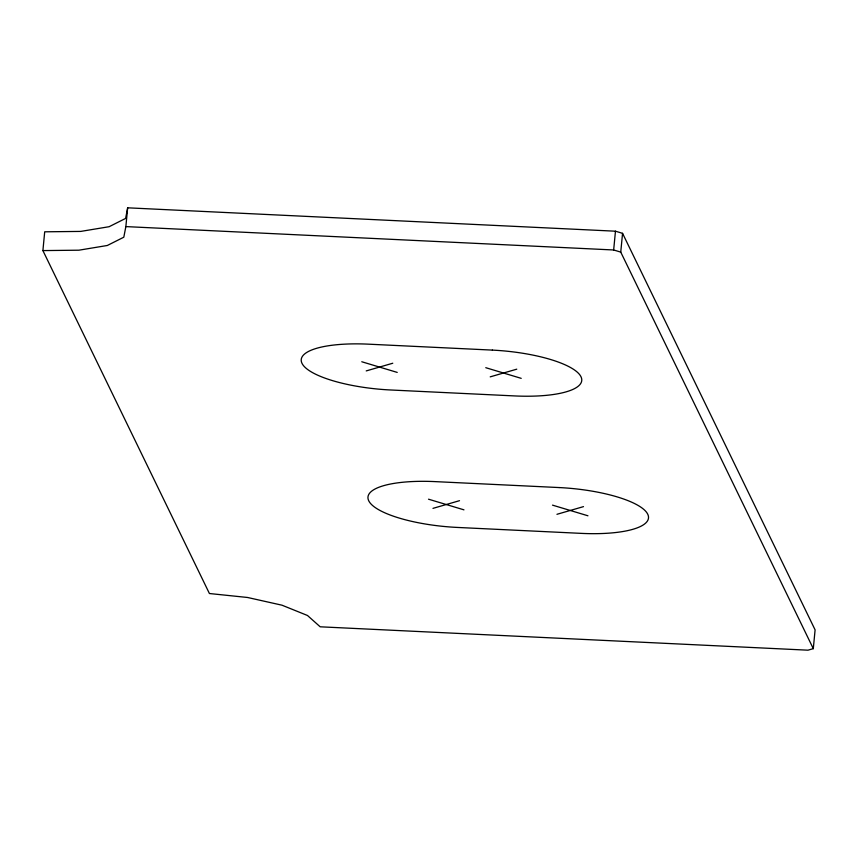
<?xml version="1.0" encoding="UTF-8"?>
<svg xmlns="http://www.w3.org/2000/svg" width="858" height="858" viewBox="0 0 858 858"><rect width="100%" height="100%" fill="white"/><g stroke="black" fill="none" stroke-linecap="round" stroke-linejoin="round"><path stroke-width="1.29" d="M42.9 250.59L44.702 231.81L80.716 231.413L109.127 226.705L125.611 218.425L127.66 207.818L615.465 231.199L622.554 233.333L815.1 629.869L813.298 648.648L807.989 650.182L320.184 626.801L307.486 615.486L281.982 605.19L247.544 597.479L209.416 593.521L42.9 250.59L78.915 250.193L107.325 245.485L123.809 237.205L125.858 226.598L127.66 207.818M813.298 648.648L620.752 252.113L613.663 249.978L615.465 231.199M620.752 252.113L622.554 233.333M366.227 370.913L392.771 363.234M490.218 376.855L516.763 369.176M432.968 508.365L459.513 500.686M556.949 514.307L583.504 506.628M125.858 226.598L613.663 249.978M485.767 367.696L521.214 378.346M361.776 361.754L397.222 372.404M552.509 505.137L587.945 515.787M428.517 499.195L463.964 509.845M492.363 350.107L368.382 344.165A78.614 22.051 5.5 0 0 302.016 363.363A78.614 22.051 5.5 0 0 390.626 389.982L514.607 395.924A78.614 22.051 5.5 0 0 580.973 376.737A78.614 22.051 5.5 0 0 492.363 350.107M559.105 487.559L435.124 481.617A78.614 22.051 5.5 0 0 368.747 500.804A78.614 22.051 5.5 0 0 457.368 527.434L581.349 533.376A78.614 22.051 5.5 0 0 647.715 514.178A78.614 22.051 5.5 0 0 559.105 487.559"/></g></svg>
